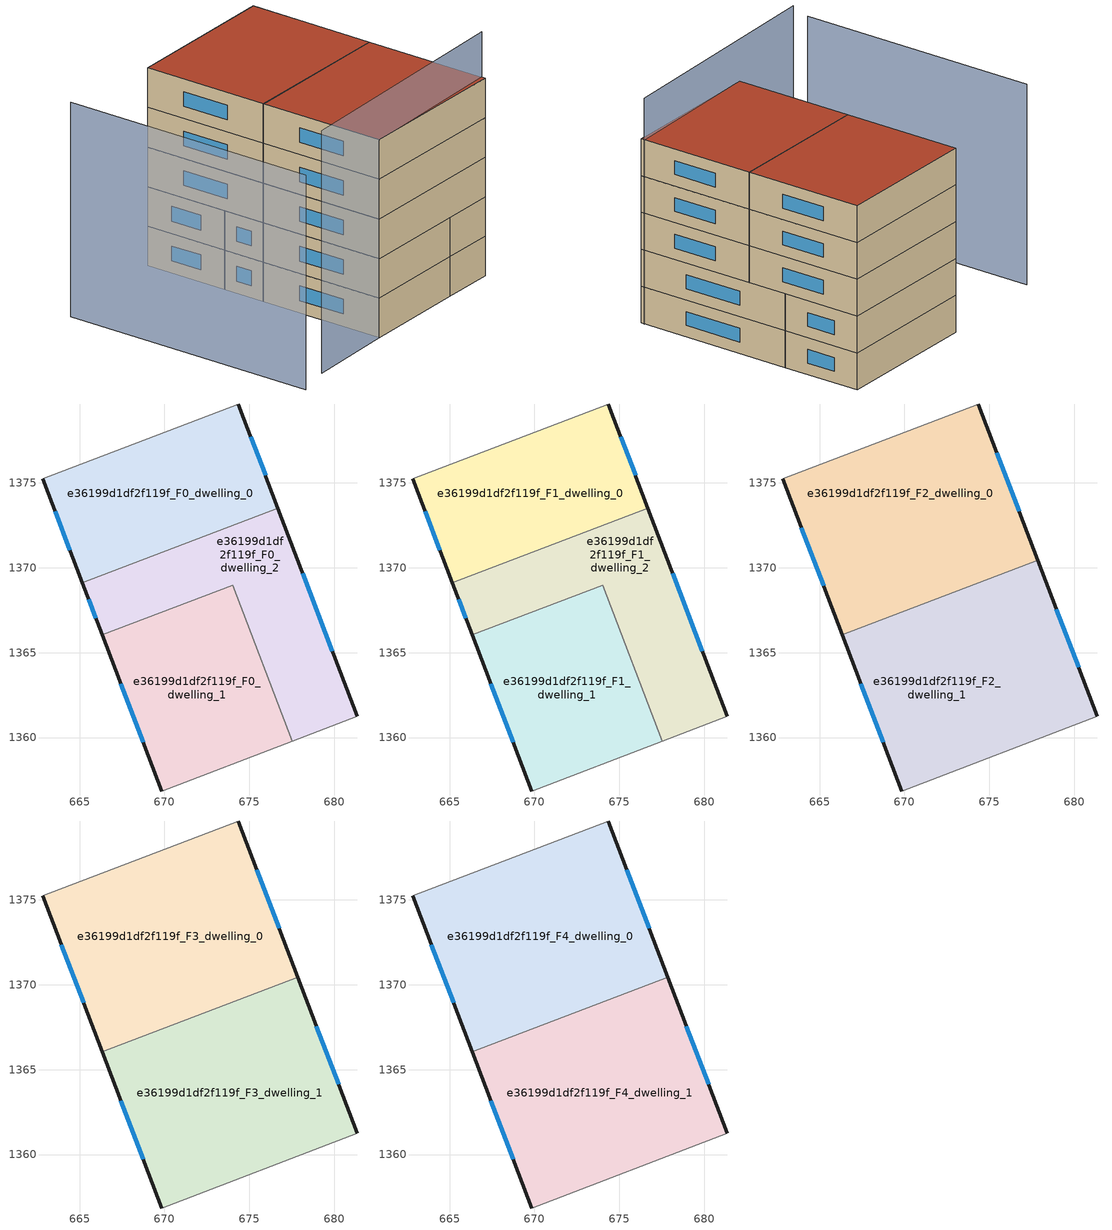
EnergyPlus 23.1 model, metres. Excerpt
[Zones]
e36199d1df2f119f_F0_dwelling_0
 floor ground (EU_floor_Construction): 674.34,1379.63 676.68,1373.5 665.17,1369.11 662.83,1375.24 z0
 wall outside (EU_wall_Construction): 676.68,1373.5 674.34,1379.63 / 662.83,1375.24 665.17,1369.11 z0:3
 wall adiabatic (EU_wall_Construction): 674.34,1379.63 662.83,1375.24 z0:3
 wall to e36199d1df2f119f_F0_dwelling_2 (EU_wall_Construction): 665.17,1369.11 676.68,1373.5 z0:3
 window (EU_Window_Construction): 675.95,1375.42 675.07,1377.71 / 663.56,1373.32 664.43,1371.03 z0.94:2.06
e36199d1df2f119f_F0_dwelling_1
 floor ground (EU_floor_Construction): 674.01,1368.97 677.51,1359.78 669.84,1356.86 666.33,1366.05 z0
 wall outside (EU_wall_Construction): 666.33,1366.05 669.84,1356.86 z0:3
 wall adiabatic (EU_wall_Construction): 669.84,1356.86 677.51,1359.78 z0:3
 wall to e36199d1df2f119f_F0_dwelling_2 (EU_wall_Construction): 674.01,1368.98 666.33,1366.05 / 677.51,1359.78 674.01,1368.97 z0:3
 window (EU_Window_Construction): 667.43,1363.17 668.74,1359.74 z0.94:2.06
e36199d1df2f119f_F0_dwelling_2
 floor ground (EU_floor_Construction): 676.68,1373.5 681.35,1361.25 677.51,1359.78 674.01,1368.97 666.33,1366.05 665.17,1369.11 z0
 wall outside (EU_wall_Construction): 665.17,1369.11 666.33,1366.05 / 681.35,1361.25 676.68,1373.5 z0:3
 wall adiabatic (EU_wall_Construction): 677.51,1359.78 681.35,1361.25 z0:3
 window (EU_Window_Construction): 665.53,1368.15 665.97,1367.01 / 679.89,1365.09 678.14,1369.66 z0.94:2.06
e36199d1df2f119f_F1_dwelling_0
 floor to e36199d1df2f119f_F0_dwelling_0 (EU_floor_Construction): 674.34,1379.63 676.68,1373.5 665.17,1369.11 662.83,1375.24 z3
 wall outside (EU_wall_Construction): 676.68,1373.5 674.34,1379.63 / 662.83,1375.24 665.17,1369.11 z3:6
 wall adiabatic (EU_wall_Construction): 674.34,1379.63 662.83,1375.24 z3:6
 wall to e36199d1df2f119f_F1_dwelling_2 (EU_wall_Construction): 665.17,1369.11 676.68,1373.5 z3:6
 window (EU_Window_Construction): 675.95,1375.42 675.07,1377.71 / 663.56,1373.32 664.43,1371.03 z3.94:5.06
e36199d1df2f119f_F1_dwelling_1
 floor to e36199d1df2f119f_F0_dwelling_1 (EU_floor_Construction): 674.01,1368.97 677.51,1359.78 669.84,1356.86 666.33,1366.05 z3
 wall outside (EU_wall_Construction): 666.33,1366.05 669.84,1356.86 z3:6
 wall adiabatic (EU_wall_Construction): 669.84,1356.86 677.51,1359.78 z3:6
 wall to e36199d1df2f119f_F1_dwelling_2 (EU_wall_Construction): 674.01,1368.98 666.33,1366.05 / 677.51,1359.78 674.01,1368.97 z3:6
 window (EU_Window_Construction): 667.43,1363.17 668.74,1359.74 z3.94:5.06
e36199d1df2f119f_F1_dwelling_2
 floor to e36199d1df2f119f_F0_dwelling_2 (EU_floor_Construction): 676.68,1373.5 681.35,1361.25 677.51,1359.78 674.01,1368.97 666.33,1366.05 665.17,1369.11 z3
 wall outside (EU_wall_Construction): 665.17,1369.11 666.33,1366.05 / 681.35,1361.25 676.68,1373.5 z3:6
 wall adiabatic (EU_wall_Construction): 677.51,1359.78 681.35,1361.25 z3:6
 window (EU_Window_Construction): 665.53,1368.15 665.97,1367.01 / 679.89,1365.09 678.14,1369.66 z3.94:5.06
e36199d1df2f119f_F2_dwelling_0
 floor to e36199d1df2f119f_F1_dwelling_0 (EU_floor_Construction): 674.34,1379.63 676.68,1373.5 665.17,1369.11 662.83,1375.24 z6
 floor to e36199d1df2f119f_F1_dwelling_2 (EU_floor_Construction): 676.68,1373.5 677.85,1370.44 666.33,1366.05 665.17,1369.11 z6
 wall outside (EU_wall_Construction): 662.83,1375.24 666.33,1366.05 / 677.85,1370.44 674.34,1379.63 z6:9
 wall adiabatic (EU_wall_Construction): 674.34,1379.63 662.83,1375.24 z6:9
 wall to e36199d1df2f119f_F2_dwelling_1 (EU_wall_Construction): 666.33,1366.05 677.85,1370.44 z6:9
 window (EU_Window_Construction): 663.93,1372.36 665.24,1368.93 / 676.75,1373.32 675.44,1376.75 z6.94:8.06
e36199d1df2f119f_F2_dwelling_1
 floor to e36199d1df2f119f_F1_dwelling_2 (EU_floor_Construction): 677.85,1370.44 681.35,1361.25 677.51,1359.78 674.01,1368.97 z6
 floor to e36199d1df2f119f_F1_dwelling_1 (EU_floor_Construction): 674.01,1368.97 677.51,1359.78 669.84,1356.86 666.33,1366.05 z6
 wall outside (EU_wall_Construction): 666.33,1366.05 669.84,1356.86 / 681.35,1361.25 677.85,1370.44 z6:9
 wall adiabatic (EU_wall_Construction): 669.84,1356.86 681.35,1361.25 z6:9
 window (EU_Window_Construction): 667.43,1363.17 668.74,1359.74 / 680.25,1364.13 678.94,1367.56 z6.94:8.06
e36199d1df2f119f_F3_dwelling_0
 floor to e36199d1df2f119f_F2_dwelling_0 (EU_floor_Construction): 674.34,1379.63 677.85,1370.44 666.33,1366.05 662.83,1375.24 z9
 wall outside (EU_wall_Construction): 662.83,1375.24 666.33,1366.05 / 677.85,1370.44 674.34,1379.63 z9:12
 wall adiabatic (EU_wall_Construction): 674.34,1379.63 662.83,1375.24 z9:12
 wall to e36199d1df2f119f_F3_dwelling_1 (EU_wall_Construction): 666.33,1366.05 677.85,1370.44 z9:12
 window (EU_Window_Construction): 663.93,1372.36 665.24,1368.93 / 676.75,1373.32 675.44,1376.75 z9.94:11.06
e36199d1df2f119f_F3_dwelling_1
 floor to e36199d1df2f119f_F2_dwelling_1 (EU_floor_Construction): 677.85,1370.44 681.35,1361.25 669.84,1356.86 666.33,1366.05 z9
 wall outside (EU_wall_Construction): 666.33,1366.05 669.84,1356.86 / 681.35,1361.25 677.85,1370.44 z9:12
 wall adiabatic (EU_wall_Construction): 669.84,1356.86 681.35,1361.25 z9:12
 window (EU_Window_Construction): 667.43,1363.17 668.74,1359.74 / 680.25,1364.13 678.94,1367.56 z9.94:11.06
e36199d1df2f119f_F4_dwelling_0
 floor to e36199d1df2f119f_F3_dwelling_0 (EU_floor_Construction): 674.34,1379.63 677.85,1370.44 666.33,1366.05 662.83,1375.24 z12
 wall outside (EU_wall_Construction): 662.83,1375.24 666.33,1366.05 / 677.85,1370.44 674.34,1379.63 z12:15
 wall adiabatic (EU_wall_Construction): 674.34,1379.63 662.83,1375.24 z12:15
 wall to e36199d1df2f119f_F4_dwelling_1 (EU_wall_Construction): 666.33,1366.05 677.85,1370.44 z12:15
 window (EU_Window_Construction): 663.93,1372.36 665.24,1368.93 / 676.75,1373.32 675.44,1376.75 z12.94:14.06
 roof outside (EU_roof_Construction): 677.85,1370.44 674.34,1379.63 662.83,1375.24 666.33,1366.05 z15
e36199d1df2f119f_F4_dwelling_1
 floor to e36199d1df2f119f_F3_dwelling_1 (EU_floor_Construction): 677.85,1370.44 681.35,1361.25 669.84,1356.86 666.33,1366.05 z12
 wall outside (EU_wall_Construction): 666.33,1366.05 669.84,1356.86 / 681.35,1361.25 677.85,1370.44 z12:15
 wall adiabatic (EU_wall_Construction): 669.84,1356.86 681.35,1361.25 z12:15
 window (EU_Window_Construction): 667.43,1363.17 668.74,1359.74 / 680.25,1364.13 678.94,1367.56 z12.94:14.06
 roof outside (EU_roof_Construction): 681.35,1361.25 677.85,1370.44 666.33,1366.05 669.84,1356.86 z15
shading: 663.41,1354.19 681.3,1361.57 z0:18.4; 653.92,1371.19 661.03,1352.55 z0:16.3
[Building]
EU S2 Campaign: North Axis=0; Terrain=City; Solar Distribution=FullExterior
[Site:Location]
Vienna: Latitude=48; Longitude=16.5; Time Zone=1; Elevation=183
[SizingPeriod:WeatherFileDays]
AnnualSizingPeriod: Begin Month=1; Begin Day of Month=1; End Month=12; End Day of Month=31; Day of Week for Start Day=Monday; Use Weather File Daylight Saving Period=No; Use Weather File Rain and Snow Indicators=No
[MATERIAL]
EU_InternalMass_Material: Roughness=MediumRough; Thickness=0.1; Conductivity=1; Density=1800; Specific Heat=900; Thermal Absorptance=0.9; Solar Absorptance=0.7; Visible Absorptance=0.7
[MATERIAL:NOMASS] Roughness=MediumRough; Thermal Absorptance=0.9; Solar Absorptance=0.7; Visible Absorptance=0.7
Name | Thermal Resistance
EU_wall_NoMass | 0.914258
EU_roof_NoMass | 0.954009
EU_floor_NoMass | 1.09711
[WINDOWMATERIAL:SIMPLEGLAZINGSYSTEM]
EU_Window_SimpleGlazing: UFactor=2.09642; Solar Heat Gain Coefficient=0.65; Visible Transmittance=0.65
[CONSTRUCTION]
EU_wall_Construction: EU_wall_NoMass
EU_roof_Construction: EU_roof_NoMass
EU_floor_Construction: EU_floor_NoMass
EU_Window_Construction: EU_Window_SimpleGlazing
EU_InternalMass_Construction: EU_InternalMass_Material
[ZONE] Type=1; Multiplier=1; Ceiling Height=autocalculate; Floor Area=autocalculate; Part of Total Floor Area=Yes
Name | Volume
e36199d1df2f119f_F0_dwelling_0 | 242.416
e36199d1df2f119f_F1_dwelling_0 | 242.415
e36199d1df2f119f_F2_dwelling_0; e36199d1df2f119f_F3_dwelling_0; e36199d1df2f119f_F4_dwelling_0 | 363.626
e36199d1df2f119f_F0_dwelling_1 | 242.428
e36199d1df2f119f_F1_dwelling_1 | 242.427
e36199d1df2f119f_F2_dwelling_1 | 363.623
e36199d1df2f119f_F3_dwelling_1; e36199d1df2f119f_F4_dwelling_1 | 363.627
e36199d1df2f119f_F0_dwelling_2 | 242.413
e36199d1df2f119f_F1_dwelling_2 | 242.414
[INTERNALMASS] Construction=EU_InternalMass_Construction
Name | Zone or ZoneList | Surface Area
e36199d1df2f119f_F0_dwelling_0_EU_InternalMass | e36199d1df2f119f_F0_dwelling_0 | 80.8052
e36199d1df2f119f_F0_dwelling_1_EU_InternalMass | e36199d1df2f119f_F0_dwelling_1 | 80.8102
e36199d1df2f119f_F0_dwelling_2_EU_InternalMass | e36199d1df2f119f_F0_dwelling_2 | 80.8048
e36199d1df2f119f_F1_dwelling_0_EU_InternalMass | e36199d1df2f119f_F1_dwelling_0 | 80.8052
e36199d1df2f119f_F1_dwelling_1_EU_InternalMass | e36199d1df2f119f_F1_dwelling_1 | 80.8102
e36199d1df2f119f_F1_dwelling_2_EU_InternalMass | e36199d1df2f119f_F1_dwelling_2 | 80.8048
e36199d1df2f119f_F2_dwelling_0_EU_InternalMass | e36199d1df2f119f_F2_dwelling_0 | 121.209
e36199d1df2f119f_F2_dwelling_1_EU_InternalMass | e36199d1df2f119f_F2_dwelling_1 | 121.209
e36199d1df2f119f_F3_dwelling_0_EU_InternalMass | e36199d1df2f119f_F3_dwelling_0 | 121.209
e36199d1df2f119f_F3_dwelling_1_EU_InternalMass | e36199d1df2f119f_F3_dwelling_1 | 121.209
e36199d1df2f119f_F4_dwelling_0_EU_InternalMass | e36199d1df2f119f_F4_dwelling_0 | 121.209
e36199d1df2f119f_F4_dwelling_1_EU_InternalMass | e36199d1df2f119f_F4_dwelling_1 | 121.209
[OTHEREQUIPMENT] Fuel Type=Electricity; Design Level Calculation Method=Watts/Area; Power per Zone Floor Area=1; Fraction Latent=0; Fraction Radiant=0; Fraction Lost=0; Carbon Dioxide Generation Rate=0; EndUse Subcategory=EU_Step8_InternalGains
Name | Zone or ZoneList or Space or SpaceList | Schedule
EU_Step8_InternalGain_e36199d1df2f119f_F0_dwelling_0_f000 | e36199d1df2f119f_F0_dwelling_0 | EU_Step8_GainSchedule_e36199d1df2f119f_F0_dwelling_0_f000
EU_Step8_InternalGain_e36199d1df2f119f_F0_dwelling_1_f000 | e36199d1df2f119f_F0_dwelling_1 | EU_Step8_GainSchedule_e36199d1df2f119f_F0_dwelling_1_f000
EU_Step8_InternalGain_e36199d1df2f119f_F0_dwelling_2_f000 | e36199d1df2f119f_F0_dwelling_2 | EU_Step8_GainSchedule_e36199d1df2f119f_F0_dwelling_2_f000
EU_Step8_InternalGain_e36199d1df2f119f_F1_dwelling_0_f000 | e36199d1df2f119f_F1_dwelling_0 | EU_Step8_GainSchedule_e36199d1df2f119f_F1_dwelling_0_f000
EU_Step8_InternalGain_e36199d1df2f119f_F1_dwelling_1_f000 | e36199d1df2f119f_F1_dwelling_1 | EU_Step8_GainSchedule_e36199d1df2f119f_F1_dwelling_1_f000
EU_Step8_InternalGain_e36199d1df2f119f_F1_dwelling_2_f000 | e36199d1df2f119f_F1_dwelling_2 | EU_Step8_GainSchedule_e36199d1df2f119f_F1_dwelling_2_f000
EU_Step8_InternalGain_e36199d1df2f119f_F2_dwelling_0_f000 | e36199d1df2f119f_F2_dwelling_0 | EU_Step8_GainSchedule_e36199d1df2f119f_F2_dwelling_0_f000
EU_Step8_InternalGain_e36199d1df2f119f_F2_dwelling_1_f000 | e36199d1df2f119f_F2_dwelling_1 | EU_Step8_GainSchedule_e36199d1df2f119f_F2_dwelling_1_f000
EU_Step8_InternalGain_e36199d1df2f119f_F3_dwelling_0_f000 | e36199d1df2f119f_F3_dwelling_0 | EU_Step8_GainSchedule_e36199d1df2f119f_F3_dwelling_0_f000
EU_Step8_InternalGain_e36199d1df2f119f_F3_dwelling_1_f000 | e36199d1df2f119f_F3_dwelling_1 | EU_Step8_GainSchedule_e36199d1df2f119f_F3_dwelling_1_f000
EU_Step8_InternalGain_e36199d1df2f119f_F4_dwelling_0_f000 | e36199d1df2f119f_F4_dwelling_0 | EU_Step8_GainSchedule_e36199d1df2f119f_F4_dwelling_0_f000
EU_Step8_InternalGain_e36199d1df2f119f_F4_dwelling_1_f000 | e36199d1df2f119f_F4_dwelling_1 | EU_Step8_GainSchedule_e36199d1df2f119f_F4_dwelling_1_f000
[ZONEVENTILATION:DESIGNFLOWRATE] Schedule=EU_AlwaysOn; Design Flow Rate Calculation Method=AirChanges/Hour; Air Changes per Hour=0.546891; Ventilation Type=Natural; Fan Pressure Rise=0; Fan Total Efficiency=1; Constant Term Coefficient=1; Temperature Term Coefficient=0; Velocity Term Coefficient=0; Velocity Squared Term Coefficient=0; Minimum Indoor Temperature=-100; Maximum Indoor Temperature=100; Delta Temperature=-100; Minimum Outdoor Temperature=-100; Maximum Outdoor Temperature=100; Maximum Wind Speed=40
Name | Zone or ZoneList or Space or SpaceList
EU_ConstantAir_e36199d1df2f119f_F0_dwelling_0 | e36199d1df2f119f_F0_dwelling_0
EU_ConstantAir_e36199d1df2f119f_F0_dwelling_1 | e36199d1df2f119f_F0_dwelling_1
EU_ConstantAir_e36199d1df2f119f_F0_dwelling_2 | e36199d1df2f119f_F0_dwelling_2
EU_ConstantAir_e36199d1df2f119f_F1_dwelling_0 | e36199d1df2f119f_F1_dwelling_0
EU_ConstantAir_e36199d1df2f119f_F1_dwelling_1 | e36199d1df2f119f_F1_dwelling_1
EU_ConstantAir_e36199d1df2f119f_F1_dwelling_2 | e36199d1df2f119f_F1_dwelling_2
EU_ConstantAir_e36199d1df2f119f_F2_dwelling_0 | e36199d1df2f119f_F2_dwelling_0
EU_ConstantAir_e36199d1df2f119f_F2_dwelling_1 | e36199d1df2f119f_F2_dwelling_1
EU_ConstantAir_e36199d1df2f119f_F3_dwelling_0 | e36199d1df2f119f_F3_dwelling_0
EU_ConstantAir_e36199d1df2f119f_F3_dwelling_1 | e36199d1df2f119f_F3_dwelling_1
EU_ConstantAir_e36199d1df2f119f_F4_dwelling_0 | e36199d1df2f119f_F4_dwelling_0
EU_ConstantAir_e36199d1df2f119f_F4_dwelling_1 | e36199d1df2f119f_F4_dwelling_1
[HVACTEMPLATE:THERMOSTAT] Constant Heating Setpoint=20; Constant Cooling Setpoint=50
EU_HeatOnly_e36199d1df2f119f_F0_dwelling_0; EU_HeatOnly_e36199d1df2f119f_F0_dwelling_1; EU_HeatOnly_e36199d1df2f119f_F0_dwelling_2; EU_HeatOnly_e36199d1df2f119f_F1_dwelling_0; EU_HeatOnly_e36199d1df2f119f_F1_dwelling_1; EU_HeatOnly_e36199d1df2f119f_F1_dwelling_2; EU_HeatOnly_e36199d1df2f119f_F2_dwelling_0; EU_HeatOnly_e36199d1df2f119f_F2_dwelling_1; EU_HeatOnly_e36199d1df2f119f_F3_dwelling_0; EU_HeatOnly_e36199d1df2f119f_F3_dwelling_1; EU_HeatOnly_e36199d1df2f119f_F4_dwelling_0; EU_HeatOnly_e36199d1df2f119f_F4_dwelling_1
[HVACTEMPLATE:ZONE:IDEALLOADSAIRSYSTEM] System Availability Schedule=EU_AlwaysOn; Maximum Heating Supply Air Temperature=50; Minimum Cooling Supply Air Temperature=13; Maximum Heating Supply Air Humidity Ratio=0.0156; Minimum Cooling Supply Air Humidity Ratio=0.0077; Heating Limit=NoLimit; Cooling Limit=NoLimit; Heating Availability Schedule=EU_AlwaysOn; Cooling Availability Schedule=EU_CoolingOff; Dehumidification Control Type=ConstantSensibleHeatRatio; Cooling Sensible Heat Ratio=0.7; Dehumidification Setpoint=60; Humidification Control Type=None; Humidification Setpoint=30; Outdoor Air Method=None; Outdoor Air Flow Rate per Person=0.00944; Outdoor Air Flow Rate per Zone Floor Area=0; Outdoor Air Flow Rate per Zone=0; Demand Controlled Ventilation Type=None; Outdoor Air Economizer Type=NoEconomizer; Heat Recovery Type=None; Sensible Heat Recovery Effectiveness=0.7; Latent Heat Recovery Effectiveness=0.65
Name | Template Thermostat
e36199d1df2f119f_F0_dwelling_0 | EU_HeatOnly_e36199d1df2f119f_F0_dwelling_0
e36199d1df2f119f_F0_dwelling_1 | EU_HeatOnly_e36199d1df2f119f_F0_dwelling_1
e36199d1df2f119f_F0_dwelling_2 | EU_HeatOnly_e36199d1df2f119f_F0_dwelling_2
e36199d1df2f119f_F1_dwelling_0 | EU_HeatOnly_e36199d1df2f119f_F1_dwelling_0
e36199d1df2f119f_F1_dwelling_1 | EU_HeatOnly_e36199d1df2f119f_F1_dwelling_1
e36199d1df2f119f_F1_dwelling_2 | EU_HeatOnly_e36199d1df2f119f_F1_dwelling_2
e36199d1df2f119f_F2_dwelling_0 | EU_HeatOnly_e36199d1df2f119f_F2_dwelling_0
e36199d1df2f119f_F2_dwelling_1 | EU_HeatOnly_e36199d1df2f119f_F2_dwelling_1
e36199d1df2f119f_F3_dwelling_0 | EU_HeatOnly_e36199d1df2f119f_F3_dwelling_0
e36199d1df2f119f_F3_dwelling_1 | EU_HeatOnly_e36199d1df2f119f_F3_dwelling_1
e36199d1df2f119f_F4_dwelling_0 | EU_HeatOnly_e36199d1df2f119f_F4_dwelling_0
e36199d1df2f119f_F4_dwelling_1 | EU_HeatOnly_e36199d1df2f119f_F4_dwelling_1
[SIZING:ZONE] Zone Cooling Design Supply Air Temperature Input Method=SupplyAirTemperature; Zone Cooling Design Supply Air Temperature=13; Zone Heating Design Supply Air Temperature Input Method=SupplyAirTemperature; Zone Heating Design Supply Air Temperature=50; Zone Cooling Design Supply Air Humidity Ratio=0.008; Zone Heating Design Supply Air Humidity Ratio=0.008; Cooling Design Air Flow Method=DesignDay; Cooling Design Air Flow Rate=0; Cooling Minimum Air Flow per Zone Floor Area=0.000762; Cooling Minimum Air Flow=0; Cooling Minimum Air Flow Fraction=0.2; Heating Design Air Flow Method=DesignDay; Heating Design Air Flow Rate=0; Heating Maximum Air Flow per Zone Floor Area=0.002032; Heating Maximum Air Flow=0.141576; Heating Maximum Air Flow Fraction=0.3; Account for Dedicated Outdoor Air System=No; Dedicated Outdoor Air System Control Strategy=NeutralSupplyAir; Dedicated Outdoor Air Low Setpoint Temperature for Design=autosize; Dedicated Outdoor Air High Setpoint Temperature for Design=autosize; Zone Load Sizing Method=Sensible Load Only No Latent Load; Zone Latent Cooling Design Supply Air Humidity Ratio Input Method=HumidityRatioDifference; Zone Cooling Design Supply Air Humidity Ratio Difference=0.005; Zone Latent Heating Design Supply Air Humidity Ratio Input Method=HumidityRatioDifference; Zone Humidification Design Supply Air Humidity Ratio Difference=0.005
e36199d1df2f119f_F0_dwelling_0; e36199d1df2f119f_F0_dwelling_1; e36199d1df2f119f_F0_dwelling_2; e36199d1df2f119f_F1_dwelling_0; e36199d1df2f119f_F1_dwelling_1; e36199d1df2f119f_F1_dwelling_2; e36199d1df2f119f_F2_dwelling_0; e36199d1df2f119f_F2_dwelling_1; e36199d1df2f119f_F3_dwelling_0; e36199d1df2f119f_F3_dwelling_1; e36199d1df2f119f_F4_dwelling_0; e36199d1df2f119f_F4_dwelling_1
[SCHEDULE:CONSTANT]
Name | Hourly Value
EU_AlwaysOn | 1
EU_CoolingOff | 0
[SCHEDULE:FILE] Column Number=1; Rows to Skip at Top=0; Number of Hours of Data=8760; Column Separator=Comma; Interpolate to Timestep=No; Minutes per Item=60; Adjust Schedule for Daylight Savings=Yes
Name | File
EU_Step8_GainSchedule_e36199d1df2f119f_F0_dwelling_0_f000 | ../../schedules/e36199d1df2f119f/e36199d1df2f119f_F0_dwelling_0_f000_gain.csv
EU_Step8_GainSchedule_e36199d1df2f119f_F0_dwelling_1_f000 | ../../schedules/e36199d1df2f119f/e36199d1df2f119f_F0_dwelling_1_f000_gain.csv
EU_Step8_GainSchedule_e36199d1df2f119f_F0_dwelling_2_f000 | ../../schedules/e36199d1df2f119f/e36199d1df2f119f_F0_dwelling_2_f000_gain.csv
EU_Step8_GainSchedule_e36199d1df2f119f_F1_dwelling_0_f000 | ../../schedules/e36199d1df2f119f/e36199d1df2f119f_F1_dwelling_0_f000_gain.csv
EU_Step8_GainSchedule_e36199d1df2f119f_F1_dwelling_1_f000 | ../../schedules/e36199d1df2f119f/e36199d1df2f119f_F1_dwelling_1_f000_gain.csv
EU_Step8_GainSchedule_e36199d1df2f119f_F1_dwelling_2_f000 | ../../schedules/e36199d1df2f119f/e36199d1df2f119f_F1_dwelling_2_f000_gain.csv
EU_Step8_GainSchedule_e36199d1df2f119f_F2_dwelling_0_f000 | ../../schedules/e36199d1df2f119f/e36199d1df2f119f_F2_dwelling_0_f000_gain.csv
EU_Step8_GainSchedule_e36199d1df2f119f_F2_dwelling_1_f000 | ../../schedules/e36199d1df2f119f/e36199d1df2f119f_F2_dwelling_1_f000_gain.csv
EU_Step8_GainSchedule_e36199d1df2f119f_F3_dwelling_0_f000 | ../../schedules/e36199d1df2f119f/e36199d1df2f119f_F3_dwelling_0_f000_gain.csv
EU_Step8_GainSchedule_e36199d1df2f119f_F3_dwelling_1_f000 | ../../schedules/e36199d1df2f119f/e36199d1df2f119f_F3_dwelling_1_f000_gain.csv
EU_Step8_GainSchedule_e36199d1df2f119f_F4_dwelling_0_f000 | ../../schedules/e36199d1df2f119f/e36199d1df2f119f_F4_dwelling_0_f000_gain.csv
EU_Step8_GainSchedule_e36199d1df2f119f_F4_dwelling_1_f000 | ../../schedules/e36199d1df2f119f/e36199d1df2f119f_F4_dwelling_1_f000_gain.csv
